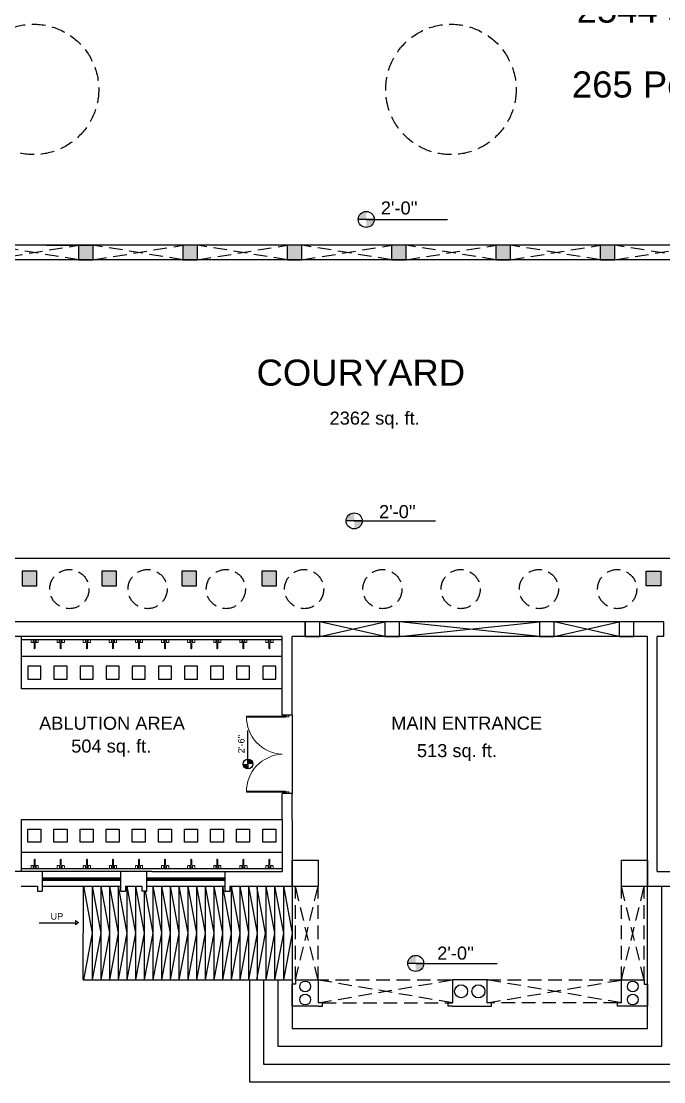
# Model space of a CAD drawing. Header units: inches. Extents: x -6210 to 141093, y -2740 to 21225.
# Drawn here: x 80316 to 80907, y 5841 to 6817 of the extents above; entities that cross this region are included whole.
import ezdxf

# ---------------------------------------------------------------- set-up
doc = ezdxf.new("R2010")
doc.units = ezdxf.units.IN
doc.header["$LTSCALE"] = 100
doc.header["$MEASUREMENT"] = 0
doc.linetypes.add('ACAD_ISO02W100', pattern=[15, 12, -3])
doc.linetypes.add('HIDDEN2', pattern=[0.1875, 0.125, -0.0625])
for name, color, linetype in [('1text', 6, 'Continuous'), ('arches', 83, 'Continuous'), ('column', 2, 'Continuous'), ('dome', 40, 'Continuous'), ('steps', 9, 'Continuous'), ('walls', 1, 'Continuous'), ('windows', 150, 'Continuous')]:
    doc.layers.add(name, color=color, linetype=linetype)
for name, color, linetype, lineweight in [('DODTED', 2, 'HIDDEN2', 5), ('DOOR', 11, 'Continuous', 5), ('H', 8, 'Continuous', 5)]:
    doc.layers.add(name, color=color, linetype=linetype, lineweight=lineweight)
doc.styles.get("Standard").update_dxf_attribs({"font": 'arial.ttf', "height": 4})

# ---------------------------------------------------------------- blocks, each defined once
blk = doc.blocks.new('A$C47FC17B3')
for p, q in [((0, 8.3), (0, 6.19)), ((0, 8.3), (6.63, 8.3)), ((0.39, 5.8), (1.61, 5.8)), ((2, 8.3), (2, 6.19)), ((2.85, 4.77), (2.85, 0.46)), ((3.78, 4.77), (3.78, 0.46)), ((4.63, 8.3), (4.63, 6.19)), ((6.24, 5.8), (5.02, 5.8)), ((6.63, 8.3), (6.63, 6.19))]:
    blk.add_line(p, q)
blk.add_lwpolyline([(2.28, 8.3), (4.35, 8.3), (4.35, 8.07), (2.28, 8.07)], close=True)
for centre, radius, start, end in [((0.39, 6.19), 0.386, 180, 270), ((1.61, 6.19), 0.386, 270, 0), ((-54.69, 1.86), 57.61, 2.89716, 6.19146), ((3.32, 0.46), 0.462, 180, 0), ((61.32, 1.86), 57.61, 173.80854, 177.10284), ((5.02, 6.19), 0.386, 180, 270), ((6.24, 6.19), 0.386, 270, 0)]:
    blk.add_arc(centre, radius, start, end)
blk = doc.blocks.new('A$C4A15109F')
at = {"layer": 'H'}
blk.add_blockref('A$C47FC17B3', (-3.32, 18.7), dxfattribs=at)
blk = doc.blocks.new('D')
at = {"layer": 'DOOR'}
for p, q in [((73476.8, 10997.4), (73476.8, 10955.3)), ((73478, 10955.3), (73478, 10997.4)), ((73557.4, 10955.3), (73557.4, 10997.4)), ((73558.5, 10997.4), (73558.5, 10955.3)), ((73475.7, 10955.4), (73476.8, 10955.4)), ((73475.7, 10952), (73475.7, 10955.4)), ((73477.4, 10952), (73475.7, 10952)), ((73476.8, 10955.4), (73476.8, 10954.2)), ((73476.8, 10955.3), (73478, 10955.3)), ((73476.8, 10954.2), (73477.4, 10954.2)), ((73477.4, 10954.2), (73477.4, 10952)), ((73558.5, 10955.3), (73557.4, 10955.3)), ((73557.9, 10954.2), (73557.9, 10952)), ((73558.5, 10954.2), (73557.9, 10954.2)), ((73557.9, 10952), (73559.7, 10952)), ((73559.7, 10955.4), (73558.5, 10955.4)), ((73558.5, 10955.4), (73558.5, 10954.2)), ((73559.7, 10952), (73559.7, 10955.4))]:
    blk.add_line(p, q, dxfattribs=at)
for centre, start, end in [((73477.4, 10957.1), 2.7057, 90.8209), ((73557.9, 10957.1), 89.1791, 177.2943)]:
    blk.add_arc(centre, 40.3, start, end, dxfattribs=at)

msp = doc.modelspace()

# ---------------------------------------------------------------- hatches: boundary and pattern name
at = {"layer": '1text'}
h = msp.add_hatch(color=256, dxfattribs=at)
h.dxf.hatch_style = 1
h.paths.add_polyline_path([(80633.15251, 6641.66337, 0.414213562), (80625.76927, 6634.28014), (80633.15251, 6634.28014)])
h.paths.add_polyline_path([(80640.53574, 6634.28014), (80633.15251, 6634.28014), (80633.15251, 6626.8969, 0.414213562)])
h = msp.add_hatch(color=256, dxfattribs=at)
h.dxf.hatch_style = 1
h.paths.add_polyline_path([(80622.10382, 6364.27786, 0.414213562), (80614.72059, 6356.89463), (80622.10382, 6356.89463)])
h.paths.add_polyline_path([(80629.48706, 6356.89463), (80622.10382, 6356.89463), (80622.10382, 6349.51139, 0.414213562)])
h = msp.add_hatch(color=256, dxfattribs=at)
h.dxf.hatch_style = 1
h.paths.add_polyline_path([(80519.83834, 6133.24532, 0.414213562), (80524.36404, 6128.71962), (80524.36404, 6133.24532)])
h.paths.add_polyline_path([(80524.36404, 6137.77102), (80524.36404, 6133.24532), (80528.88974, 6133.24532, 0.414213562)])
h = msp.add_hatch(color=256, dxfattribs=at)
h.dxf.hatch_style = 1
h.paths.add_polyline_path([(80678.75756, 5957.23563, 0.414213562), (80671.37432, 5949.8524), (80678.75756, 5949.8524)])
h.paths.add_polyline_path([(80686.14079, 5949.8524), (80678.75756, 5949.8524), (80678.75756, 5942.46916, 0.414213562)])
at = {"layer": 'column'}
h = msp.add_hatch(color=256, dxfattribs=at)
h.dxf.hatch_style = 1
h.paths.add_polyline_path([(80094.01371, 6610.58138), (80075.06327, 6610.58138), (80075.06327, 6597.08138), (80094.01371, 6597.08138)])
h.paths.add_polyline_path([(80190.01371, 6610.58138), (80176.52579, 6610.58138), (80176.52579, 6597.08138), (80190.01371, 6597.08138)])
h.paths.add_polyline_path([(80286.01371, 6610.58138), (80272.52579, 6610.58138), (80272.52579, 6597.08138), (80286.01371, 6597.08138)])
h.paths.add_polyline_path([(80382.01371, 6610.58138), (80368.52579, 6610.58138), (80368.52579, 6597.08138), (80382.01371, 6597.08138)])
h.paths.add_polyline_path([(80478.01371, 6610.58138), (80464.52579, 6610.58138), (80464.52579, 6597.08138), (80478.01371, 6597.08138)])
h.paths.add_polyline_path([(80574.01371, 6610.58138), (80560.52579, 6610.58138), (80560.52579, 6597.08138), (80574.01371, 6597.08138)])
h.paths.add_polyline_path([(80670.01371, 6610.58138), (80656.52579, 6610.58138), (80656.52579, 6597.08138), (80670.01371, 6597.08138)])
h.paths.add_polyline_path([(80766.01371, 6610.58138), (80752.52579, 6610.58138), (80752.52579, 6597.08138), (80766.01371, 6597.08138)])
h.paths.add_polyline_path([(80862.01371, 6610.58138), (80848.52579, 6610.58138), (80848.52579, 6597.08138), (80862.01371, 6597.08138)])
h.paths.add_polyline_path([(80958.01371, 6610.58138), (80944.52579, 6610.58138), (80944.52579, 6597.08138), (80958.01371, 6597.08138)])
h.paths.add_polyline_path([(81054.01371, 6610.58138), (81040.52579, 6610.58138), (81040.52579, 6597.08138), (81054.01371, 6597.08138)])
h.paths.add_polyline_path([(81150.01371, 6610.58138), (81136.52579, 6610.58138), (81136.52579, 6597.08138), (81150.01371, 6597.08138)])
h.paths.add_polyline_path([(81246.01371, 6610.58138), (81232.52579, 6610.58138), (81232.52579, 6597.08138), (81246.01371, 6597.08138)])
h.paths.add_polyline_path([(81347.06327, 6610.58138), (81328.52579, 6610.58138), (81328.52579, 6597.08138), (81347.06327, 6597.08138)])
h = msp.add_hatch(color=256, dxfattribs=at)
h.dxf.hatch_style = 1
h.paths.add_polyline_path([(80135.06327, 6537.08138), (80121.57536, 6537.08138), (80121.57536, 6523.58138), (80135.06327, 6523.58138)])
h.paths.add_polyline_path([(80135.06327, 6463.58138), (80121.57536, 6463.58138), (80121.57536, 6450.08138), (80135.06327, 6450.08138)])
h.paths.add_polyline_path([(80135.06327, 6390.08138), (80121.57536, 6390.08138), (80121.57536, 6376.58138), (80135.06327, 6376.58138)])
h.paths.add_polyline_path([(80195.06327, 6310.58138), (80181.57536, 6310.58138), (80181.57536, 6297.08138), (80195.06327, 6297.08138)])
h.paths.add_polyline_path([(80330.03911, 6310.58138), (80316.55119, 6310.58138), (80316.55119, 6297.08138), (80330.03911, 6297.08138)])
h.paths.add_polyline_path([(80403.52703, 6310.58138), (80390.03911, 6310.58138), (80390.03911, 6297.08138), (80403.52703, 6297.08138)])
h.paths.add_polyline_path([(80477.01495, 6310.58138), (80463.52703, 6310.58138), (80463.52703, 6297.08138), (80477.01495, 6297.08138)])
h.paths.add_polyline_path([(80550.50287, 6310.58138), (80537.01495, 6310.58138), (80537.01495, 6297.08138), (80550.50287, 6297.08138)])
h.paths.add_polyline_path([(80904.17566, 6310.58138), (80890.68774, 6310.58138), (80890.68774, 6297.08138), (80904.17566, 6297.08138)])
h.paths.add_polyline_path([(80977.66358, 6310.58138), (80964.17566, 6310.58138), (80964.17566, 6297.08138), (80977.66358, 6297.08138)])
h.paths.add_polyline_path([(81051.1515, 6310.58138), (81037.66358, 6310.58138), (81037.66358, 6297.08138), (81051.1515, 6297.08138)])
h.paths.add_polyline_path([(81124.63942, 6310.58138), (81111.1515, 6310.58138), (81111.1515, 6297.08138), (81124.63942, 6297.08138)])
h.paths.add_polyline_path([(81211.61525, 6310.58138), (81198.12733, 6310.58138), (81198.12733, 6297.08138), (81211.61525, 6297.08138)])
h.paths.add_polyline_path([(81300.55119, 6390.08138), (81287.06327, 6390.08138), (81287.06327, 6376.58138), (81300.55119, 6376.58138)])
h.paths.add_polyline_path([(81300.55119, 6463.58138), (81287.06327, 6463.58138), (81287.06327, 6450.08138), (81300.55119, 6450.08138)])
h.paths.add_polyline_path([(81300.55119, 6537.08138), (81287.06327, 6537.08138), (81287.06327, 6523.58138), (81300.55119, 6523.58138)])

# ---------------------------------------------------------------- linework, layer by layer
at = {"layer": '1text'}
for p, q in [((80640.53574, 6634.28014), (80625.76927, 6634.28014)), ((80633.15251, 6634.28014), (80708.0939, 6634.28014)), ((80629.48706, 6356.89463), (80614.72059, 6356.89463)), ((80622.10382, 6356.89463), (80697.04522, 6356.89463)), ((80524.36404, 6133.24532), (80524.36404, 6163.97355)), ((80524.36404, 6137.77102), (80524.36404, 6128.71962)), ((80686.14079, 5949.8524), (80671.37432, 5949.8524)), ((80678.75756, 5949.8524), (80753.69895, 5949.8524))]:
    msp.add_line(p, q, dxfattribs=at)
for centre, radius in [((80633.15251, 6634.28014), 7.38324), ((80622.10382, 6356.89463), 7.38324), ((80524.36404, 6133.24532), 4.5257), ((80678.75756, 5949.8524), 7.38324)]:
    msp.add_circle(centre, radius, dxfattribs=at)
at = {"layer": 'arches', "linetype": 'HIDDEN2'}
for p, q in [((80286.01371, 6597.08138), (80368.52579, 6610.58138)), ((80368.52579, 6597.08138), (80286.01371, 6610.58138)), ((80382.01371, 6597.08138), (80464.52579, 6610.58138)), ((80464.52579, 6597.08138), (80382.01371, 6610.58138)), ((80478.01371, 6597.08138), (80560.52579, 6610.58138)), ((80560.52579, 6597.08138), (80478.01371, 6610.58138)), ((80574.01371, 6597.08138), (80656.52579, 6610.58138)), ((80656.52579, 6597.08138), (80574.01371, 6610.58138)), ((80670.01371, 6597.08138), (80752.52579, 6610.58138)), ((80752.52579, 6597.08138), (80670.01371, 6610.58138)), ((80766.01371, 6597.08138), (80848.52579, 6610.58138)), ((80848.52579, 6597.08138), (80766.01371, 6610.58138)), ((80862.01371, 6597.08138), (80944.52579, 6610.58138)), ((80944.52579, 6597.08138), (80862.01371, 6610.58138)), ((80568.03129, 5934.6115), (80568.03063, 6020.71138)), ((80588.96447, 5934.61261), (80568.03063, 6020.71138)), ((80568.03129, 5934.6115), (80588.93157, 6020.71154)), ((80588.96447, 5934.6115), (80588.93157, 6020.71154)), ((80867.96344, 5934.6115), (80867.93139, 6020.71136)), ((80888.89663, 5934.6115), (80867.93139, 6020.71136)), ((80867.96344, 5934.6115), (80888.89597, 6020.71152)), ((80888.89663, 5934.6115), (80888.89597, 6020.71152)), ((80586.17958, 5934.6115), (80712.45705, 5934.66185)), ((80588.96447, 5913.6115), (80712.45705, 5934.66185)), ((80712.45705, 5913.6115), (80588.96447, 5934.6115)), ((80744.45705, 5934.66185), (80867.96344, 5934.6115)), ((80867.96344, 5913.6115), (80744.45705, 5934.66185)), ((80744.45705, 5913.6115), (80867.96344, 5934.6115)), ((80592.96447, 5913.6115), (80708.45705, 5913.6115)), ((80863.9708, 5913.6115), (80748.45705, 5913.6115))]:
    msp.add_line(p, q, dxfattribs=at)
at = {"layer": 'arches', "linetype": 'ACAD_ISO02W100'}
for p, q in [((80650.41931, 6250.58138), (80590.41931, 6264.08138)), ((80590.41931, 6250.58138), (80650.41931, 6264.08138)), ((80663.90723, 6250.58138), (80792.52149, 6264.08138)), ((80792.52149, 6250.58138), (80663.90723, 6264.08138)), ((80806.00941, 6250.58138), (80866.00941, 6264.08138)), ((80866.00941, 6250.58138), (80806.00941, 6264.08138))]:
    msp.add_line(p, q, dxfattribs=at)
at = {"layer": 'column'}
for points in [[(80368.52579, 6597.08138), (80382.01371, 6597.08138), (80382.01371, 6610.58138), (80368.52579, 6610.58138)], [(80464.52579, 6597.08138), (80478.01371, 6597.08138), (80478.01371, 6610.58138), (80464.52579, 6610.58138)], [(80560.52579, 6597.08138), (80574.01371, 6597.08138), (80574.01371, 6610.58138), (80560.52579, 6610.58138)], [(80656.52579, 6597.08138), (80670.01371, 6597.08138), (80670.01371, 6610.58138), (80656.52579, 6610.58138)], [(80752.52579, 6597.08138), (80766.01371, 6597.08138), (80766.01371, 6610.58138), (80752.52579, 6610.58138)], [(80848.52579, 6597.08138), (80862.01371, 6597.08138), (80862.01371, 6610.58138), (80848.52579, 6610.58138)], [(80316.55119, 6297.08138), (80330.03911, 6297.08138), (80330.03911, 6310.58138), (80316.55119, 6310.58138)], [(80390.03911, 6297.08138), (80403.52703, 6297.08138), (80403.52703, 6310.58138), (80390.03911, 6310.58138)], [(80463.52703, 6297.08138), (80477.01495, 6297.08138), (80477.01495, 6310.58138), (80463.52703, 6310.58138)], [(80537.01495, 6297.08138), (80550.50287, 6297.08138), (80550.50287, 6310.58138), (80537.01495, 6310.58138)], [(80904.17566, 6297.08138), (80890.68774, 6297.08138), (80890.68774, 6310.58138), (80904.17566, 6310.58138)], [(80576.93139, 6250.58138), (80590.41931, 6250.58138), (80590.41931, 6264.08138), (80576.93139, 6264.08138)], [(80650.41931, 6250.58138), (80663.90723, 6250.58138), (80663.90723, 6264.08138), (80650.41931, 6264.08138)], [(80792.52149, 6250.58138), (80806.00941, 6250.58138), (80806.00941, 6264.08138), (80792.52149, 6264.08138)], [(80866.00941, 6250.58138), (80879.49733, 6250.58138), (80879.49733, 6264.08138), (80866.00941, 6264.08138)]]:
    msp.add_lwpolyline(points, close=True, dxfattribs=at)
for centre, radius in [((80576.99788, 5928.6115), 5), ((80878.43003, 5928.6115), 5), ((80720.43026, 5924.18091), 6), ((80736.4302, 5924.13668), 6), ((80576.99788, 5916.6115), 5), ((80878.43003, 5916.6115), 5)]:
    msp.add_circle(centre, radius, dxfattribs=at)
at = {"layer": 'dome', "linetype": 'HIDDEN2'}
for centre, radius in [((80327.06327, 6753.83138), 60), ((80711.06327, 6753.83138), 60), ((80360.03911, 6294.16806), 18), ((80432.03911, 6294.16806), 18), ((80504.03911, 6294.16806), 18), ((80576.03911, 6294.16806), 18), ((80648.03911, 6294.16806), 18), ((80720.03911, 6294.16806), 18), ((80792.03911, 6294.16806), 18), ((80864.03911, 6294.16806), 18)]:
    msp.add_circle(centre, radius, dxfattribs=at)
at = {"layer": 'steps'}
for p, q in [((80564.93139, 6178.27789), (80564.93139, 6106.27789)), ((80372.87343, 5934.67784), (80373.11145, 6020.77789)), ((80373.11145, 6020.77789), (80381.11145, 5977.72787)), ((80380.93139, 6020.77789), (80380.93139, 5934.67784)), ((80380.93139, 6020.77789), (80388.93139, 5977.72787)), ((80388.93139, 6020.77789), (80388.93139, 5934.67784)), ((80388.93139, 6020.77789), (80396.93139, 5977.72787)), ((80396.93139, 6020.77789), (80396.93139, 5934.67784)), ((80396.93139, 6020.77789), (80404.93139, 5977.72787)), ((80404.93139, 6020.77789), (80404.93139, 5934.67784)), ((80404.93139, 6020.77789), (80412.93139, 5977.72787)), ((80412.93139, 6020.77789), (80412.93139, 5934.67784)), ((80412.93139, 6020.77789), (80420.93139, 5977.72787)), ((80420.93139, 6020.77789), (80420.93139, 5934.67784)), ((80420.93139, 6020.77789), (80428.93139, 5977.72787)), ((80436.93139, 6020.77789), (80436.93139, 5934.67784)), ((80436.93139, 6020.77789), (80444.93139, 5977.72787)), ((80444.93139, 6020.77789), (80444.93139, 5934.67784)), ((80444.93139, 6020.77789), (80452.93139, 5977.72787)), ((80452.93139, 6020.77789), (80452.93139, 5934.67784)), ((80452.93139, 6020.77789), (80460.93139, 5977.72787)), ((80460.93139, 6020.77789), (80460.93139, 5934.67784)), ((80460.93139, 6020.77789), (80468.93139, 5977.72787)), ((80468.93139, 6020.77789), (80468.93139, 5934.67784)), ((80468.93139, 6020.77789), (80476.93139, 5977.72787)), ((80476.93139, 6020.77789), (80476.93139, 5934.67784)), ((80476.93139, 6020.77789), (80484.93139, 5977.72787)), ((80484.93139, 6020.77789), (80484.93139, 5934.67784)), ((80484.93139, 6020.77789), (80492.93139, 5977.72787)), ((80492.93139, 6020.77789), (80492.93139, 5934.67784)), ((80492.93139, 6020.77789), (80500.93139, 5977.72787)), ((80500.93139, 6020.77789), (80500.93139, 5934.67784)), ((80500.93139, 6020.77789), (80508.93139, 5977.72787)), ((80508.93139, 6020.77789), (80508.93139, 5934.67784)), ((80508.93139, 6020.77789), (80516.93139, 5977.72787)), ((80516.93139, 6020.77789), (80516.93139, 5934.67784)), ((80516.93139, 6020.77789), (80524.93139, 5977.72787)), ((80524.93139, 6020.77789), (80524.93139, 5934.67784)), ((80524.93139, 6020.77789), (80532.93139, 5977.72787)), ((80532.3464, 6020.77789), (80540.3464, 5977.72787)), ((80532.93139, 6020.77789), (80532.93139, 5934.67784)), ((80540.93139, 6020.77789), (80540.93139, 5934.67784)), ((80540.93139, 6020.77789), (80548.93139, 5977.72787)), ((80548.93139, 6020.77789), (80548.93139, 5934.67784)), ((80548.93139, 6020.77789), (80556.93139, 5977.72787)), ((80556.93139, 6020.77789), (80556.93139, 5934.67784)), ((80556.93139, 6020.77789), (80564.93139, 5977.72787)), ((80564.93139, 6020.77789), (80564.93139, 5934.67784)), ((80891.93139, 5889.97789), (80891.93139, 6020.77789)), ((80905.01139, 5873.62789), (80905.01139, 6020.77789)), ((80428.93139, 6016.27789), (80428.93139, 5934.67784)), ((80429.76763, 6016.27789), (80436.93139, 5977.72787)), ((80332.33211, 5987.31062), (80365.65851, 5987.31062)), ((80365.65851, 5989.31062), (80365.65851, 5985.31062)), ((80365.65851, 5989.31062), (80368.40617, 5987.36129)), ((80368.40617, 5987.36129), (80365.65851, 5985.31062)), ((80381.11145, 5977.72787), (80373.11145, 5934.67784)), ((80388.93139, 5977.72787), (80380.93139, 5934.67784)), ((80396.93139, 5977.72787), (80388.93139, 5934.67784)), ((80404.93139, 5977.72787), (80396.93139, 5934.67784)), ((80412.93139, 5977.72787), (80404.93139, 5934.67784)), ((80420.93139, 5977.72787), (80412.93139, 5934.67784)), ((80428.93139, 5977.72787), (80420.93139, 5934.67784)), ((80436.93139, 5977.72787), (80428.93139, 5934.67784)), ((80444.93139, 5977.72787), (80436.93139, 5934.67784)), ((80452.93139, 5977.72787), (80444.93139, 5934.67784)), ((80460.93139, 5977.72787), (80452.93139, 5934.67784)), ((80468.93139, 5977.72787), (80460.93139, 5934.67784)), ((80476.93139, 5977.72787), (80468.93139, 5934.67784)), ((80484.93139, 5977.72787), (80476.93139, 5934.67784)), ((80492.93139, 5977.72787), (80484.93139, 5934.67784)), ((80500.93139, 5977.72787), (80492.93139, 5934.67784)), ((80508.93139, 5977.72787), (80500.93139, 5934.67784)), ((80516.93139, 5977.72787), (80508.93139, 5934.67784)), ((80524.93139, 5977.72787), (80516.93139, 5934.67784)), ((80532.93139, 5977.72787), (80524.93139, 5934.67784)), ((80540.3464, 5977.72787), (80532.3464, 5934.67784)), ((80548.93139, 5977.72787), (80540.93139, 5934.67784)), ((80556.93139, 5977.72787), (80548.93139, 5934.67784)), ((80564.93139, 5977.72787), (80556.93139, 5934.67784)), ((80372.87343, 5934.67784), (80564.96456, 5934.67784)), ((80525.69139, 5934.67784), (80525.69139, 5840.92789)), ((80538.77139, 5934.67784), (80538.77139, 5857.27789)), ((80551.85139, 5934.67784), (80551.85139, 5873.62789)), ((80564.93139, 5934.67784), (80564.93139, 5889.97789)), ((80564.93139, 5889.97789), (80891.93139, 5889.97789)), ((80551.85139, 5873.62789), (80905.01139, 5873.62789)), ((80538.77139, 5857.27789), (80918.09139, 5857.27789)), ((80525.69139, 5840.92789), (80931.17139, 5840.92789))]:
    msp.add_line(p, q, dxfattribs=at)
at = {"layer": 'walls', "color": 1}
for p, q in [((81347.06327, 6610.58138), (80075.06327, 6610.58138)), ((80339.06327, 6610.58138), (80387.06327, 6610.58138)), ((81347.06327, 6597.08138), (80075.06327, 6597.08138)), ((80906.93139, 6264.08138), (80309.93139, 6264.08138)), ((80576.93139, 6250.58138), (80576.93139, 6264.08138)), ((80879.49733, 6250.58138), (80879.49733, 6264.08138)), ((80555.93139, 6250.58138), (80309.93139, 6250.58138)), ((80315.93139, 6202.27789), (80315.93139, 6250.58138)), ((80555.93139, 6247.58138), (80315.93139, 6247.58138)), ((80555.93139, 6202.27789), (80555.93139, 6250.58138)), ((80555.93139, 6178.27789), (80555.93139, 6250.58138)), ((80891.93139, 6250.58138), (80564.93139, 6250.58138)), ((80564.93139, 6178.27789), (80564.93139, 6250.58138)), ((80906.93139, 6250.58138), (80900.93139, 6250.58138)), ((80339.93139, 6202.27789), (80315.93139, 6202.27789)), ((80363.93139, 6202.27789), (80339.93139, 6202.27789)), ((80387.93139, 6202.27789), (80363.93139, 6202.27789)), ((80411.93139, 6202.27789), (80387.93139, 6202.27789)), ((80435.93139, 6202.27789), (80411.93139, 6202.27789)), ((80459.93139, 6202.27789), (80435.93139, 6202.27789)), ((80483.93139, 6202.27789), (80459.93139, 6202.27789)), ((80507.93139, 6202.27789), (80483.93139, 6202.27789)), ((80531.93139, 6202.27789), (80507.93139, 6202.27789)), ((80555.93139, 6202.27789), (80531.93139, 6202.27789)), ((80564.93139, 6178.27789), (80555.93139, 6178.27789)), ((80555.93139, 6082.27789), (80555.93139, 6106.27789)), ((80564.93139, 6106.27789), (80555.93139, 6106.27789)), ((80564.93139, 6082.27789), (80564.93139, 6106.27789)), ((80315.93139, 6082.27789), (80339.93139, 6082.27789)), ((80315.93139, 6034.27789), (80315.93139, 6082.27789)), ((80339.93139, 6082.27789), (80363.93139, 6082.27789)), ((80363.93139, 6082.27789), (80387.93139, 6082.27789)), ((80387.93139, 6082.27789), (80411.93139, 6082.27789)), ((80411.93139, 6082.27789), (80435.93139, 6082.27789)), ((80435.93139, 6082.27789), (80459.93139, 6082.27789)), ((80459.93139, 6082.27789), (80483.93139, 6082.27789)), ((80483.93139, 6082.27789), (80507.93139, 6082.27789)), ((80507.93139, 6082.27789), (80531.93139, 6082.27789)), ((80531.93139, 6082.27789), (80555.93139, 6082.27789)), ((80555.93139, 6082.27789), (80555.93139, 6034.27789)), ((80564.93139, 6082.27789), (80564.93139, 6020.77789)), ((80315.93139, 6052.27789), (80555.93139, 6052.27789)), ((80315.93139, 6034.27789), (80291.93139, 6034.27789)), ((80315.93139, 6037.27789), (80555.93139, 6037.27789)), ((80339.93139, 6034.27789), (80315.93139, 6034.27789)), ((80363.93139, 6034.27789), (80339.93139, 6034.27789)), ((80387.93139, 6034.27789), (80363.93139, 6034.27789)), ((80411.93139, 6034.27789), (80387.93139, 6034.27789)), ((80435.93139, 6034.27789), (80411.93139, 6034.27789)), ((80435.93139, 6034.27789), (80555.93139, 6034.27789)), ((80891.90589, 6034.27789), (80891.93139, 6034.27789)), ((80891.93139, 6020.77789), (80891.93139, 6034.27789)), ((80900.93139, 6034.27789), (81200.93139, 6034.27789)), ((80315.60382, 6020.77789), (80330.60382, 6020.77789)), ((80335.10382, 6020.77789), (80407.10382, 6020.77789)), ((80411.60382, 6020.77789), (80426.60382, 6020.77789)), ((80431.10382, 6020.77789), (80503.10382, 6020.77789)), ((80507.60382, 6020.77789), (80564.93139, 6020.77789)), ((80891.93139, 6020.77789), (80914.43139, 6020.77789)), ((80330.60382, 6016.27789), (80335.10382, 6016.27789)), ((80407.10382, 6016.27789), (80411.60382, 6016.27789)), ((80430.2213, 6016.27789), (80426.60382, 6016.27789)), ((80429.93139, 6016.27789), (80431.18574, 6016.27789)), ((80503.10382, 6016.27789), (80507.60382, 6016.27789))]:
    msp.add_line(p, q, dxfattribs=at)
at = {"layer": 'walls', "color": 5}
msp.add_line((80147.06327, 6322.58138), (81275.06327, 6322.58138), dxfattribs=at)
at = {"layer": 'walls'}
for p, q in [((80906.93139, 6250.58138), (80906.93139, 6264.08138)), ((80891.93139, 6034.27789), (80891.93139, 6250.58138)), ((80900.93139, 6034.27789), (80900.93139, 6250.58138)), ((80555.93139, 6232.27789), (80315.93139, 6232.27789)), ((80564.93139, 6044.71136), (80588.93139, 6044.71154)), ((80564.93157, 6020.71136), (80564.93139, 6044.71136)), ((80588.93139, 6044.71154), (80588.93157, 6020.71154)), ((80867.9312, 6044.71136), (80891.9312, 6044.71154)), ((80867.93139, 6020.71136), (80867.9312, 6044.71136)), ((80891.9312, 6044.71154), (80891.93139, 6020.71154)), ((80335.10382, 6034.27789), (80335.10382, 6016.27789)), ((80407.10382, 6034.27789), (80407.10382, 6016.27789)), ((80431.10382, 6034.27789), (80431.10382, 6016.27789)), ((80503.10382, 6034.27789), (80503.10382, 6016.27789)), ((80330.60382, 6020.77789), (80330.60382, 6016.27789)), ((80411.60382, 6020.77789), (80411.60382, 6016.27789)), ((80426.60382, 6020.77789), (80426.60382, 6016.27789)), ((80507.60382, 6020.77789), (80507.60382, 6016.27789)), ((80588.93157, 6020.71154), (80564.93157, 6020.71136)), ((80891.93139, 6020.71154), (80867.93139, 6020.71136)), ((80568.03129, 5934.6115), (80568.03129, 5930.6115)), ((80888.89663, 5934.6115), (80888.89663, 5930.6115)), ((80568.03129, 5930.6115), (80564.93139, 5930.6115)), ((80888.89663, 5930.6115), (80891.93139, 5930.6115)), ((80592.96447, 5913.6115), (80588.96447, 5913.6115)), ((80592.96447, 5910.6115), (80592.96447, 5913.6115)), ((80708.45705, 5910.6115), (80708.45705, 5913.6115)), ((80708.45705, 5913.6115), (80712.45705, 5913.6115)), ((80748.45705, 5913.6115), (80744.45705, 5913.6115)), ((80748.45705, 5910.6115), (80748.45705, 5913.6115)), ((80867.9708, 5913.6115), (80863.9708, 5913.6115)), ((80863.9708, 5913.6115), (80863.9708, 5910.6115)), ((80588.96447, 5910.6115), (80592.96447, 5910.6115)), ((80712.45705, 5910.6115), (80708.45705, 5910.6115)), ((80744.45705, 5910.6115), (80748.45705, 5910.6115)), ((80867.96344, 5910.6115), (80863.9708, 5910.6115))]:
    msp.add_line(p, q, dxfattribs=at)
for points in [[(80321.93139, 6211.27789), (80333.93139, 6211.27789), (80333.93139, 6223.27789), (80321.93139, 6223.27789)], [(80345.93139, 6211.27789), (80357.93139, 6211.27789), (80357.93139, 6223.27789), (80345.93139, 6223.27789)], [(80369.93139, 6211.27789), (80381.93139, 6211.27789), (80381.93139, 6223.27789), (80369.93139, 6223.27789)], [(80393.93139, 6211.27789), (80405.93139, 6211.27789), (80405.93139, 6223.27789), (80393.93139, 6223.27789)], [(80417.93139, 6211.27789), (80429.93139, 6211.27789), (80429.93139, 6223.27789), (80417.93139, 6223.27789)], [(80441.93139, 6211.27789), (80453.93139, 6211.27789), (80453.93139, 6223.27789), (80441.93139, 6223.27789)], [(80465.93139, 6211.27789), (80477.93139, 6211.27789), (80477.93139, 6223.27789), (80465.93139, 6223.27789)], [(80489.93139, 6211.27789), (80501.93139, 6211.27789), (80501.93139, 6223.27789), (80489.93139, 6223.27789)], [(80513.93139, 6211.27789), (80525.93139, 6211.27789), (80525.93139, 6223.27789), (80513.93139, 6223.27789)], [(80537.93139, 6211.27789), (80549.93139, 6211.27789), (80549.93139, 6223.27789), (80537.93139, 6223.27789)], [(80321.93139, 6073.27789), (80333.93139, 6073.27789), (80333.93139, 6061.27789), (80321.93139, 6061.27789)], [(80345.93139, 6073.27789), (80357.93139, 6073.27789), (80357.93139, 6061.27789), (80345.93139, 6061.27789)], [(80369.93139, 6073.27789), (80381.93139, 6073.27789), (80381.93139, 6061.27789), (80369.93139, 6061.27789)], [(80393.93139, 6073.27789), (80405.93139, 6073.27789), (80405.93139, 6061.27789), (80393.93139, 6061.27789)], [(80417.93139, 6073.27789), (80429.93139, 6073.27789), (80429.93139, 6061.27789), (80417.93139, 6061.27789)], [(80441.93139, 6073.27789), (80453.93139, 6073.27789), (80453.93139, 6061.27789), (80441.93139, 6061.27789)], [(80465.93139, 6073.27789), (80477.93139, 6073.27789), (80477.93139, 6061.27789), (80465.93139, 6061.27789)], [(80489.93139, 6073.27789), (80501.93139, 6073.27789), (80501.93139, 6061.27789), (80489.93139, 6061.27789)], [(80513.93139, 6073.27789), (80525.93139, 6073.27789), (80525.93139, 6061.27789), (80513.93139, 6061.27789)], [(80537.93139, 6073.27789), (80549.93139, 6073.27789), (80549.93139, 6061.27789), (80537.93139, 6061.27789)]]:
    msp.add_lwpolyline(points, close=True, dxfattribs=at)
for points in [[(80568.03129, 5934.6115), (80588.96447, 5934.6115), (80588.96447, 5913.6115)], [(80744.45705, 5913.6115), (80744.45705, 5934.66185), (80712.45705, 5934.66185), (80712.45705, 5913.6115)], [(80867.96344, 5913.6115), (80867.96344, 5934.6115), (80888.89663, 5934.6115)], [(80588.96447, 5910.6115), (80565.03129, 5910.6115), (80565.03129, 5930.6115)], [(80891.89663, 5930.6115), (80891.89663, 5910.6115), (80867.96344, 5910.6115)], [(80712.45705, 5910.6115), (80744.45705, 5910.6115)]]:
    msp.add_lwpolyline(points, dxfattribs=at)
at = {"layer": 'windows'}
for p, q in [((80335.10382, 6028.52789), (80407.10382, 6028.52789)), ((80335.10382, 6027.52789), (80407.10382, 6027.52789)), ((80335.10382, 6026.52789), (80407.10382, 6026.52789)), ((80431.10382, 6028.52789), (80503.10382, 6028.52789)), ((80431.10382, 6027.52789), (80503.10382, 6027.52789)), ((80431.10382, 6026.52789), (80503.10382, 6026.52789))]:
    msp.add_line(p, q, dxfattribs=at)

# ---------------------------------------------------------------- block references
at = {"layer": 'DODTED', "xscale": -1}
for p in [(80328.14407, 6220.58151), (80352.14407, 6220.58151), (80376.14407, 6220.58151), (80400.14407, 6220.58151), (80424.14407, 6220.58151), (80448.14407, 6220.58151), (80472.14407, 6220.58151), (80496.14407, 6220.58151), (80520.14407, 6220.58151), (80544.14407, 6220.58151)]:
    msp.add_blockref('A$C4A15109F', p, dxfattribs=at)
at = {"layer": 'DODTED', "rotation": 180.000000000001}
for p in [(80328.17112, 6064.27789), (80352.17112, 6064.27789), (80376.17112, 6064.27789), (80400.17112, 6064.27789), (80424.17112, 6064.27789), (80448.17112, 6064.27789), (80472.17112, 6064.27789), (80496.17112, 6064.27789), (80520.17112, 6064.27789), (80544.17112, 6064.27789)]:
    msp.add_blockref('A$C4A15109F', p, dxfattribs=at)
at = {"layer": 'walls', "xscale": -0.8571428566936418, "yscale": 0.8571428566936421, "zscale": 0.8571428566936421, "rotation": 90.00000000000087}
msp.add_blockref('D', (89949.2924, 69157.42422), dxfattribs=at)

# ---------------------------------------------------------------- texts
at = {"layer": '1text', "attachment_point": 1}
for s, width, heights, insert, char_height in [('        VERANDAH\\P          2544 sq. ft.', 408.0624556, [0], (80733.67406, 6879.26483), 24), ('265 Persons', 633.2477315, [0], (80822.43365, 6770.40714), 24), ("2'-0''", 217.5008772, [0], (80646.61945, 6650.81014), 12), ('COURYARD', 206.2952728, [24.83492], (80532.31661, 6505.30819), 24), ('2362 sq. ft.', 217.5008772, [0], (80599.46626, 6457.46319), 12), ("2'-0''", 217.5008772, [0], (80644.96724, 6371.42788), 12), ('ABLUTION AREA', 408.0624556, [0], (80332.25163, 6176.79091), 12), ('MAIN ENTRANCE', 217.5008772, [0], (80656.15583, 6176.85833), 12), ('504 sq. ft.', 86.1380885, [0], (80361.77405, 6155.755), 12), ('513 sq. ft.', 217.5008772, [0], (80679.83917, 6151.5822), 12), ('UP', 217.5008772, [0], (80342.78134, 5996.11991), 6), ("2'-0''", 217.5008772, [0], (80698.52578, 5965.29946), 12)]:
    msp.add_mtext_dynamic_manual_height_columns(s, width=width, gutter_width=240, heights=heights, dxfattribs=dict(at, insert=insert, char_height=char_height))
at = {"layer": '1text', "insert": (80515.21802, 6143.1094), "char_height": 6, "attachment_point": 1, "rotation": 90}
msp.add_mtext_dynamic_manual_height_columns("2'-6''", width=12, gutter_width=240, heights=[0], dxfattribs=at)

doc.saveas('drawing.dxf')
